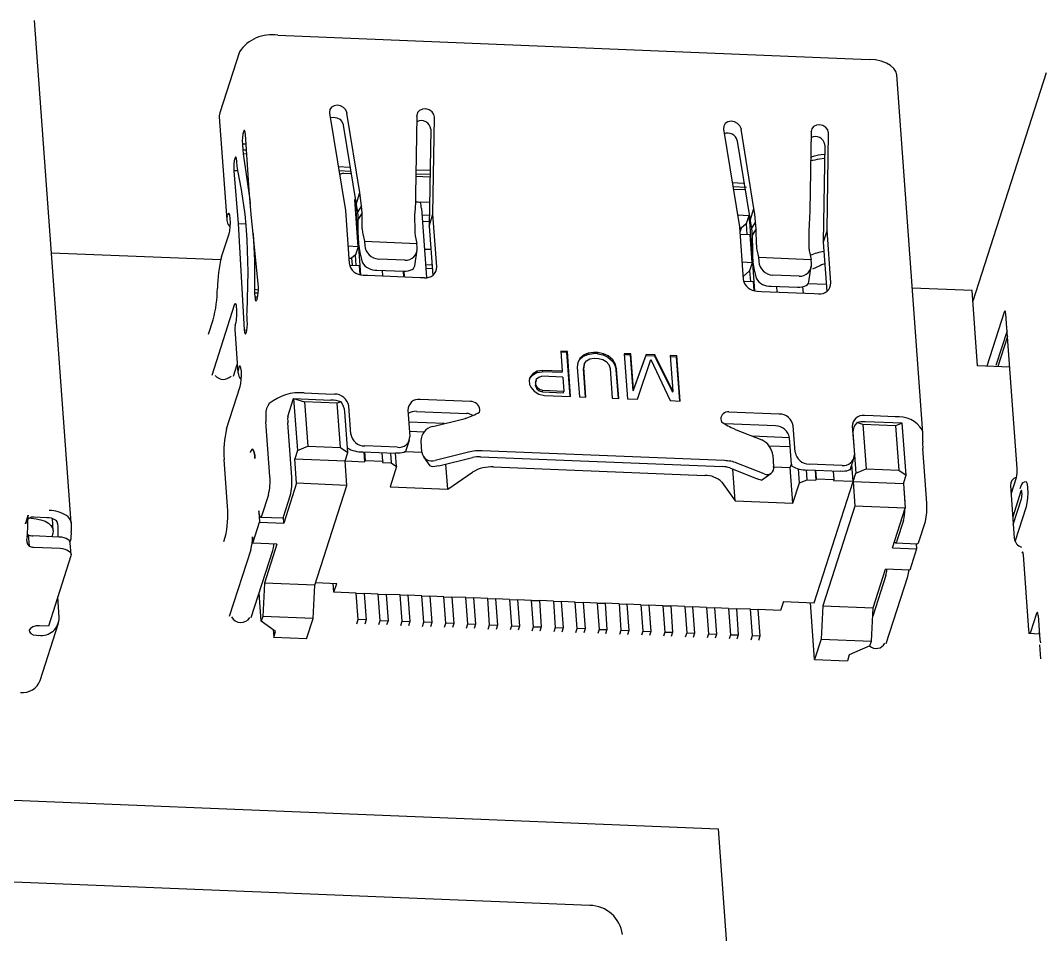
# Model space of a CAD drawing. Header units: millimetres. Extents: x 2 to 1109, y 2 to 430.
# Drawn here: x 450.75 to 473.66, y 86.74 to 107.26 of the extents above; entities that cross this region are included whole.
import ezdxf

# ---------------------------------------------------------------- set-up
doc = ezdxf.new("R2010")
doc.units = ezdxf.units.MM
doc.header["$LTSCALE"] = 0.5
doc.layers.add('几何体', color=7, linetype='Continuous')

msp = doc.modelspace()

# ---------------------------------------------------------------- linework, layer by layer
at = {"layer": '几何体'}
for p, q in [((451.892, 95.981), (451.068, 107.261)), ((456.532, 106.927), (469.807, 106.387)), ((455.666, 106.557), (455.225, 105.183)), ((473.784, 106.086), (472.137, 100.959)), ((471.014, 98.002), (470.426, 106.042)), ((457.69, 105.182), (458.046, 102.991)), ((458.08, 105.191), (458.082, 105.179)), ((458.371, 103.399), (458.082, 105.179)), ((455.215, 105.099), (455.384, 102.784)), ((457.995, 104.924), (457.997, 104.913)), ((457.997, 104.913), (458.286, 103.132)), ((459.654, 105.115), (459.625, 103.348)), ((459.654, 105.115), (459.654, 105.127)), ((460.012, 102.911), (460.049, 105.086)), ((455.883, 103.447), (455.802, 104.698)), ((459.963, 104.82), (459.926, 102.644)), ((466.539, 104.823), (466.895, 102.631)), ((466.93, 104.831), (466.931, 104.82)), ((467.221, 103.039), (466.932, 104.82)), ((468.504, 104.756), (468.474, 102.988)), ((468.504, 104.756), (468.504, 104.767)), ((468.861, 102.551), (468.898, 104.727)), ((455.734, 104.485), (455.742, 104.357)), ((455.816, 104.481), (455.734, 104.485)), ((466.844, 104.565), (466.846, 104.553)), ((466.846, 104.553), (467.135, 102.772)), ((468.812, 104.46), (468.776, 102.284)), ((455.742, 104.357), (455.753, 104.268)), ((455.742, 104.357), (455.825, 104.354)), ((455.753, 104.268), (455.83, 104.272)), ((455.753, 104.268), (455.902, 103.23)), ((468.809, 104.254), (468.728, 104.242)), ((455.621, 103.979), (455.61, 104.101)), ((468.807, 104.16), (468.695, 104.144)), ((455.542, 103.887), (455.643, 102.7)), ((455.635, 103.883), (455.542, 103.887)), ((457.885, 103.98), (458.15, 103.969)), ((457.9, 103.889), (458.164, 103.878)), ((458.175, 103.816), (458.009, 103.822)), ((459.633, 103.818), (459.946, 103.806)), ((459.634, 103.909), (459.947, 103.896)), ((459.945, 103.744), (459.632, 103.756)), ((466.734, 103.62), (466.987, 103.61)), ((455.934, 102.903), (455.883, 103.447)), ((458.286, 103.132), (458.371, 103.399)), ((466.749, 103.529), (467.057, 103.517)), ((467.024, 103.456), (466.759, 103.467)), ((455.902, 103.23), (455.911, 103.149)), ((458.257, 103.241), (458.256, 103.238)), ((458.333, 102.182), (458.256, 103.238)), ((458.392, 101.549), (458.278, 103.101)), ((458.408, 103.097), (458.318, 102.956)), ((458.422, 102.94), (458.408, 103.097)), ((459.62, 103.191), (459.681, 103.189)), ((459.935, 103.17), (459.733, 103.178)), ((455.394, 102.869), (455.403, 102.895)), ((458.046, 102.991), (458.132, 101.808)), ((458.318, 102.956), (458.332, 102.798)), ((458.422, 102.94), (458.332, 102.798)), ((458.427, 102.58), (458.422, 102.94)), ((459.612, 103.048), (459.602, 102.892)), ((459.602, 102.892), (459.607, 102.532)), ((459.753, 103.041), (459.867, 101.488)), ((459.93, 102.884), (459.764, 102.891)), ((459.926, 102.644), (460.012, 102.911)), ((460.099, 101.728), (460.012, 102.911)), ((467.105, 102.878), (466.853, 102.888)), ((467.105, 102.878), (467.047, 102.697)), ((467.106, 102.881), (467.105, 102.878)), ((467.135, 102.772), (467.221, 103.039)), ((455.643, 102.7), (455.776, 100.312)), ((455.643, 102.7), (455.817, 102.692)), ((458.336, 102.439), (458.332, 102.798)), ((459.774, 102.755), (459.928, 102.749)), ((459.926, 102.644), (460.007, 101.538)), ((466.895, 102.631), (466.981, 101.448)), ((467.047, 102.697), (466.934, 102.599)), ((467.047, 102.697), (467.064, 102.459)), ((467.241, 101.189), (467.128, 102.741)), ((467.258, 102.737), (467.167, 102.596)), ((467.272, 102.58), (467.258, 102.737)), ((468.462, 102.688), (468.452, 102.532)), ((455.268, 101.955), (455.434, 102.472)), ((458.437, 102.47), (458.475, 102.305)), ((459.617, 102.422), (459.655, 102.257)), ((466.934, 102.599), (466.897, 102.601)), ((466.934, 102.599), (466.904, 102.511)), ((466.907, 102.465), (467.136, 102.456)), ((467.182, 101.822), (467.136, 102.456)), ((467.167, 102.596), (467.181, 102.439)), ((467.272, 102.58), (467.181, 102.439)), ((467.181, 102.439), (467.186, 102.079)), ((467.277, 102.221), (467.272, 102.58)), ((468.452, 102.532), (468.456, 102.173)), ((468.861, 102.551), (468.776, 102.284)), ((468.948, 101.368), (468.861, 102.551)), ((458.333, 102.182), (458.104, 102.191)), ((458.333, 102.182), (458.275, 102)), ((458.475, 102.305), (458.481, 102.208)), ((458.475, 102.305), (459.655, 102.257)), ((459.661, 102.16), (459.655, 102.257)), ((468.776, 102.284), (468.857, 101.178)), ((455.247, 101.883), (451.45, 102.037)), ((458.275, 102), (458.185, 101.923)), ((458.292, 101.762), (458.275, 102)), ((458.372, 102.054), (458.422, 101.833)), ((459.604, 101.751), (459.66, 102.108)), ((459.965, 102.116), (459.82, 102.121)), ((467.287, 102.111), (467.325, 101.945)), ((467.325, 101.945), (467.331, 101.848)), ((467.325, 101.945), (468.505, 101.897)), ((468.467, 102.063), (468.505, 101.897)), ((458.123, 101.926), (458.185, 101.923)), ((458.138, 101.769), (458.364, 101.759)), ((458.185, 101.923), (458.196, 101.766)), ((458.379, 101.552), (458.364, 101.759)), ((459.385, 101.881), (458.795, 101.905)), ((459.99, 101.769), (459.846, 101.774)), ((467.182, 101.822), (466.953, 101.831)), ((467.182, 101.822), (467.124, 101.641)), ((468.453, 101.391), (468.509, 101.748)), ((468.511, 101.8), (468.505, 101.897)), ((468.712, 101.762), (468.532, 101.678)), ((458.446, 101.543), (458.544, 101.539)), ((458.544, 101.539), (459.724, 101.491)), ((458.755, 101.656), (459.345, 101.632)), ((458.874, 101.651), (458.884, 101.525)), ((459.363, 101.505), (459.353, 101.631)), ((459.375, 101.505), (459.366, 101.633)), ((459.724, 101.491), (459.822, 101.487)), ((459.851, 101.699), (459.996, 101.693)), ((467.124, 101.641), (466.977, 101.513)), ((467.124, 101.641), (467.141, 101.403)), ((467.221, 101.694), (467.272, 101.473)), ((468.234, 101.522), (467.644, 101.546)), ((466.988, 101.409), (467.213, 101.4)), ((467.228, 101.192), (467.213, 101.4)), ((467.605, 101.296), (468.195, 101.272)), ((467.724, 101.291), (467.733, 101.165)), ((468.331, 101.141), (468.321, 101.283)), ((468.846, 101.33), (468.433, 101.347)), ((472.12, 101.197), (470.776, 101.251)), ((456.099, 101.208), (456.006, 101.22)), ((456.008, 101.138), (456.016, 101.059)), ((456.09, 101.135), (456.008, 101.138)), ((456.016, 101.059), (456.076, 101.056)), ((467.295, 101.183), (467.393, 101.179)), ((467.393, 101.179), (468.573, 101.131)), ((468.573, 101.131), (468.671, 101.127)), ((472.243, 99.507), (472.12, 101.197)), ((455.551, 100.867), (455.045, 99.293)), ((455.844, 100.525), (455.839, 100.612)), ((472.841, 100.715), (472.45, 99.499)), ((473.129, 97.205), (472.876, 100.669)), ((454.977, 100.222), (455.079, 100.54)), ((455.563, 100.334), (455.634, 99.354)), ((455.573, 100.419), (455.582, 100.445)), ((455.776, 100.312), (455.835, 100.309)), ((472.904, 100.29), (472.655, 99.514)), ((472.913, 100.164), (472.696, 99.489)), ((463.031, 99.832), (462.884, 99.838)), ((462.884, 99.838), (462.917, 99.385)), ((463.023, 99.805), (462.886, 99.811)), ((463.031, 99.832), (463.023, 99.805)), ((463.095, 98.818), (463.023, 99.805)), ((463.105, 98.818), (463.031, 99.832)), ((463.313, 99.67), (463.27, 99.586)), ((463.304, 99.643), (463.396, 99.725)), ((463.313, 99.67), (463.304, 99.643)), ((463.405, 99.752), (463.313, 99.67)), ((463.396, 99.725), (463.491, 99.765)), ((463.405, 99.752), (463.396, 99.725)), ((463.5, 99.791), (463.405, 99.752)), ((463.463, 99.621), (463.534, 99.661)), ((463.5, 99.791), (463.491, 99.765)), ((463.491, 99.765), (463.612, 99.781)), ((463.621, 99.808), (463.5, 99.791)), ((463.534, 99.661), (463.631, 99.678)), ((463.621, 99.808), (463.612, 99.781)), ((463.711, 99.777), (463.612, 99.781)), ((463.719, 99.804), (463.621, 99.808)), ((463.631, 99.678), (463.729, 99.674)), ((463.719, 99.804), (463.711, 99.777)), ((463.711, 99.777), (463.835, 99.751)), ((463.844, 99.777), (463.719, 99.804)), ((463.729, 99.674), (463.829, 99.649)), ((463.829, 99.649), (463.906, 99.603)), ((463.844, 99.777), (463.835, 99.751)), ((463.835, 99.751), (463.937, 99.703)), ((463.945, 99.73), (463.844, 99.777)), ((463.945, 99.73), (463.937, 99.703)), ((463.937, 99.703), (464.041, 99.613)), ((464.05, 99.64), (463.945, 99.73)), ((464.457, 99.774), (464.309, 99.78)), ((464.309, 99.78), (464.383, 98.766)), ((464.448, 99.747), (464.311, 99.753)), ((464.448, 99.747), (464.457, 99.774)), ((464.507, 98.949), (464.448, 99.747)), ((464.515, 98.976), (464.457, 99.774)), ((464.507, 98.949), (464.792, 99.733)), ((464.801, 99.76), (464.515, 98.976)), ((464.605, 98.757), (464.907, 99.648)), ((464.801, 99.76), (464.792, 99.733)), ((464.989, 99.725), (464.792, 99.733)), ((464.998, 99.752), (464.801, 99.76)), ((464.907, 99.648), (465.342, 98.727)), ((464.998, 99.752), (464.989, 99.725)), ((464.989, 99.725), (465.392, 98.913)), ((465.4, 98.94), (464.998, 99.752)), ((465.489, 99.732), (465.342, 99.738)), ((465.342, 99.738), (465.4, 98.94)), ((465.481, 99.705), (465.344, 99.711)), ((465.489, 99.732), (465.481, 99.705)), ((465.553, 98.718), (465.481, 99.705)), ((465.563, 98.718), (465.489, 99.732)), ((455.537, 99.273), (455.621, 99.536)), ((455.645, 99.439), (455.653, 99.465)), ((463.27, 99.586), (463.253, 99.479)), ((463.253, 99.479), (463.302, 98.81)), ((463.267, 99.571), (463.304, 99.643)), ((463.41, 99.531), (463.392, 99.446)), ((463.4, 99.473), (463.392, 99.446)), ((463.439, 98.804), (463.392, 99.446)), ((463.4, 99.473), (463.419, 99.558)), ((463.449, 98.804), (463.4, 99.473)), ((463.419, 99.558), (463.41, 99.531)), ((463.419, 99.558), (463.463, 99.621)), ((463.906, 99.603), (463.96, 99.536)), ((463.96, 99.536), (463.99, 99.449)), ((463.99, 99.449), (464.039, 98.78)), ((464.05, 99.64), (464.041, 99.613)), ((464.041, 99.613), (464.097, 99.525)), ((464.105, 99.552), (464.05, 99.64)), ((464.105, 99.552), (464.097, 99.525)), ((464.097, 99.525), (464.129, 99.416)), ((464.138, 99.443), (464.105, 99.552)), ((464.138, 99.443), (464.129, 99.416)), ((464.176, 98.774), (464.129, 99.416)), ((464.187, 98.774), (464.138, 99.443)), ((472.963, 99.478), (472.243, 99.507)), ((462.192, 99.242), (462.172, 99.179)), ((462.184, 99.216), (462.251, 99.299)), ((462.259, 99.326), (462.192, 99.242)), ((462.251, 99.299), (462.344, 99.36)), ((462.259, 99.326), (462.251, 99.299)), ((462.353, 99.386), (462.259, 99.326)), ((462.332, 99.188), (462.313, 99.124)), ((462.321, 99.151), (462.341, 99.215)), ((462.332, 99.188), (462.341, 99.215)), ((462.341, 99.215), (462.387, 99.256)), ((462.353, 99.386), (462.344, 99.36)), ((462.344, 99.36), (462.466, 99.376)), ((462.474, 99.403), (462.353, 99.386)), ((462.387, 99.256), (462.459, 99.274)), ((462.926, 99.255), (462.459, 99.274)), ((462.474, 99.403), (462.466, 99.376)), ((462.908, 99.358), (462.466, 99.376)), ((462.917, 99.385), (462.474, 99.403)), ((462.917, 99.385), (462.908, 99.358)), ((462.926, 99.255), (462.95, 98.932)), ((455.38, 98.095), (455.684, 99.042)), ((462.172, 99.179), (462.178, 99.092)), ((462.178, 99.092), (462.208, 99.027)), ((462.208, 99.027), (462.288, 98.937)), ((462.313, 99.124), (462.321, 99.151)), ((462.313, 99.124), (462.317, 99.06)), ((462.317, 99.06), (462.326, 99.086)), ((462.317, 99.06), (462.347, 98.994)), ((462.326, 99.086), (462.321, 99.151)), ((462.355, 99.021), (462.326, 99.086)), ((462.347, 98.994), (462.355, 99.021)), ((462.347, 98.994), (462.399, 98.949)), ((462.407, 98.975), (462.355, 99.021)), ((462.399, 98.949), (462.407, 98.975)), ((462.483, 98.951), (462.407, 98.975)), ((464.515, 98.976), (464.507, 98.949)), ((456.756, 98.372), (456.885, 98.772)), ((456.885, 98.772), (456.97, 97.607)), ((456.885, 98.772), (457.128, 98.702)), ((456.885, 98.772), (457.721, 98.738)), ((457.119, 98.901), (457.611, 98.881)), ((457.611, 98.881), (457.807, 98.873)), ((460.859, 98.707), (459.728, 98.753)), ((462.288, 98.937), (462.391, 98.869)), ((462.391, 98.869), (462.515, 98.842)), ((462.399, 98.949), (462.474, 98.924)), ((462.474, 98.924), (462.483, 98.951)), ((462.474, 98.924), (462.941, 98.905)), ((462.95, 98.932), (462.483, 98.951)), ((462.515, 98.842), (463.105, 98.818)), ((462.941, 98.905), (462.95, 98.932)), ((463.302, 98.81), (463.449, 98.804)), ((464.039, 98.78), (464.187, 98.774)), ((464.383, 98.766), (464.605, 98.757)), ((465.4, 98.94), (465.392, 98.913)), ((457.128, 98.702), (457.201, 97.705)), ((457.866, 98.672), (457.128, 98.702)), ((457.95, 98.703), (457.866, 98.672)), ((457.939, 97.675), (457.866, 98.672)), ((458.167, 97.974), (458.121, 98.608)), ((459.451, 98.512), (459.495, 97.92)), ((465.342, 98.727), (465.563, 98.718)), ((458.101, 97.561), (458.034, 98.473)), ((459.642, 98.486), (460.773, 98.44)), ((460.007, 98.145), (460.71, 98.319)), ((467.79, 98.425), (466.66, 98.471)), ((469.901, 98.382), (469.705, 98.39)), ((470.393, 98.362), (469.901, 98.382)), ((456.352, 97.026), (456.263, 98.251)), ((456.844, 97.006), (456.755, 98.231)), ((460.268, 98.21), (459.471, 98.242)), ((467.705, 98.159), (466.574, 98.205)), ((466.821, 98.071), (467.396, 97.845)), ((468.147, 97.569), (468.104, 98.16)), ((469.428, 98.148), (469.475, 97.515)), ((469.434, 98.071), (469.447, 98.08)), ((469.452, 98.098), (469.436, 98.046)), ((469.665, 98.192), (469.529, 98.232)), ((469.665, 98.192), (469.738, 97.196)), ((470.402, 98.162), (469.665, 98.192)), ((470.552, 98.217), (469.717, 98.251)), ((470.552, 98.217), (470.402, 98.162)), ((470.402, 98.162), (470.475, 97.166)), ((470.638, 97.051), (470.552, 98.217)), ((459.398, 97.568), (459.485, 97.841)), ((459.813, 98.021), (459.486, 98.034)), ((459.763, 97.569), (459.745, 97.822)), ((468.018, 97.895), (467.183, 97.929)), ((468.062, 97.302), (468.018, 97.893)), ((469.44, 98.009), (469.507, 97.097)), ((455.973, 97.629), (455.96, 97.63)), ((456.97, 97.607), (456.91, 97.42)), ((456.97, 97.607), (457.201, 97.705)), ((457.201, 97.705), (457.939, 97.675)), ((457.939, 97.675), (458.101, 97.561)), ((459.218, 97.679), (458.481, 97.709)), ((466.557, 97.381), (461.121, 97.602)), ((468.033, 97.687), (467.564, 97.706)), ((471.101, 96.426), (471.012, 97.651)), ((455.402, 96.35), (455.325, 97.406)), ((455.916, 97.565), (455.917, 97.569)), ((456.018, 97.422), (456.017, 97.435)), ((456.95, 96.871), (456.91, 97.42)), ((456.91, 97.42), (458.041, 97.374)), ((458.041, 97.374), (458.101, 97.561)), ((458.081, 96.825), (458.041, 97.374)), ((458.041, 97.374), (458.483, 97.356)), ((458.438, 97.576), (459.175, 97.546)), ((458.483, 97.356), (458.467, 97.574)), ((458.478, 97.574), (458.492, 97.383)), ((458.483, 97.356), (458.492, 97.383)), ((458.492, 97.383), (458.885, 97.367)), ((458.885, 97.367), (458.871, 97.558)), ((458.885, 97.367), (458.877, 97.34)), ((459.057, 97.55), (459.073, 97.332)), ((459.195, 97.246), (459.173, 97.546)), ((459.764, 97.563), (459.389, 97.579)), ((459.8, 97.464), (459.943, 97.263)), ((460.813, 97.571), (460.063, 97.385)), ((460.149, 97.264), (460.898, 97.45)), ((461.078, 97.468), (466.515, 97.247)), ((467.644, 97.501), (467.663, 97.248)), ((469.378, 97.162), (469.465, 97.435)), ((458.877, 97.34), (459.073, 97.332)), ((459.195, 97.246), (459.049, 96.792)), ((459.073, 97.332), (459.195, 97.246)), ((460.347, 96.74), (460.306, 97.303)), ((461.372, 97.238), (466.116, 97.046)), ((466.679, 97.215), (467.291, 96.974)), ((466.798, 96.477), (466.746, 97.189)), ((467.451, 97.084), (466.839, 97.326)), ((467.663, 97.242), (468.037, 97.227)), ((468.037, 97.227), (468.061, 97.303)), ((468.095, 96.424), (468.037, 97.227)), ((468.241, 96.878), (468.218, 97.198)), ((468.414, 96.952), (468.398, 97.171)), ((468.418, 97.17), (469.155, 97.14)), ((469.198, 97.273), (468.461, 97.303)), ((468.595, 97.163), (468.611, 96.944)), ((468.606, 97.162), (468.62, 96.971)), ((468.999, 97.146), (469.013, 96.955)), ((469.447, 96.91), (469.419, 97.291)), ((469.507, 97.097), (469.738, 97.196)), ((469.738, 97.196), (470.475, 97.166)), ((470.475, 97.166), (470.638, 97.051)), ((460.347, 96.74), (460.904, 97.123)), ((466.498, 96.895), (466.798, 96.477)), ((467.391, 96.945), (467.603, 97.091)), ((468.241, 96.878), (468.414, 96.952)), ((468.414, 96.952), (468.611, 96.944)), ((468.573, 94.189), (469.447, 96.91)), ((468.611, 96.944), (468.62, 96.971)), ((468.62, 96.971), (469.013, 96.955)), ((469.013, 96.955), (469.004, 96.928)), ((469.447, 96.91), (469.004, 96.928)), ((469.447, 96.91), (469.507, 97.097)), ((469.447, 96.91), (469.487, 96.361)), ((469.447, 96.91), (470.578, 96.864)), ((470.578, 96.864), (470.638, 97.051)), ((472.993, 96.625), (473.113, 96.998)), ((456.95, 96.871), (456.663, 95.977)), ((458.081, 96.825), (456.95, 96.871)), ((457.361, 94.584), (458.081, 96.825)), ((459.049, 96.792), (460.347, 96.74)), ((468.095, 96.424), (468.241, 96.878)), ((470.578, 96.864), (470.618, 96.315)), ((470.579, 96.868), (470.61, 96.446)), ((472.979, 96.818), (473.065, 95.636)), ((473.216, 96.695), (473.03, 96.117)), ((473.213, 96.804), (473.194, 96.747)), ((456.32, 96.613), (456.174, 96.159)), ((456.666, 96.139), (456.811, 96.593)), ((466.798, 96.477), (468.095, 96.424)), ((473.043, 95.949), (473.228, 96.526)), ((456.104, 96.252), (456.122, 95.999)), ((469.487, 96.361), (468.767, 94.12)), ((470.618, 96.315), (469.487, 96.361)), ((470.331, 95.421), (470.618, 96.315)), ((473.086, 95.567), (473.339, 96.353)), ((450.918, 96.077), (450.864, 95.962)), ((450.919, 96.148), (450.869, 95.992)), ((450.993, 96.086), (450.948, 96.088)), ((451.345, 96.099), (451.05, 96.111)), ((451.488, 95.81), (451.468, 96.078)), ((455.97, 95.524), (456.122, 95.999)), ((456.122, 95.999), (456.663, 95.977)), ((456.143, 96.113), (456.635, 96.093)), ((456.663, 95.977), (456.654, 96.11)), ((470.577, 96.033), (470.431, 95.579)), ((470.923, 95.559), (471.069, 96.013)), ((450.925, 95.713), (450.905, 95.723)), ((450.925, 95.713), (450.944, 95.46)), ((451.621, 95.665), (451.031, 95.689)), ((451.48, 95.742), (451.457, 95.672)), ((451.865, 95.547), (451.877, 95.581)), ((451.888, 95.274), (451.869, 95.527)), ((455.318, 95.568), (455.348, 95.661)), ((455.959, 95.667), (455.97, 95.524)), ((456.511, 95.502), (455.97, 95.524)), ((470.4, 95.533), (470.892, 95.513)), ((451.05, 95.436), (451.64, 95.412)), ((455.924, 95.38), (455.441, 93.878)), ((455.933, 93.858), (456.415, 95.36)), ((456.511, 95.502), (456.23, 94.63)), ((470.331, 95.421), (470.871, 95.399)), ((470.871, 95.399), (470.719, 94.924)), ((470.863, 95.514), (470.871, 95.399)), ((451.883, 95.24), (451.378, 93.666)), ((473.395, 93.572), (473.271, 95.262)), ((469.898, 94.074), (470.178, 94.946)), ((470.719, 94.924), (470.178, 94.946)), ((456.23, 94.63), (456.19, 93.883)), ((457.361, 94.584), (456.23, 94.63)), ((457.38, 94.644), (457.855, 94.625)), ((457.791, 94.424), (457.776, 94.628)), ((457.791, 94.424), (457.855, 94.625)), ((470.181, 94.8), (469.888, 93.888)), ((470.19, 93.278), (470.673, 94.78)), ((456.156, 93.776), (456.11, 94.409)), ((457.321, 93.837), (457.361, 94.584)), ((458.292, 94.404), (457.791, 94.424)), ((458.292, 94.404), (458.469, 94.397)), ((458.335, 93.813), (458.292, 94.404)), ((458.784, 94.384), (458.469, 94.397)), ((458.469, 94.397), (458.512, 93.806)), ((458.784, 94.384), (458.961, 94.377)), ((458.827, 93.793), (458.784, 94.384)), ((459.275, 94.364), (458.961, 94.377)), ((458.961, 94.377), (459.004, 93.786)), ((451.622, 93.861), (451.589, 94.322)), ((459.275, 94.364), (459.452, 94.357)), ((459.319, 93.773), (459.275, 94.364)), ((459.767, 94.344), (459.452, 94.357)), ((459.452, 94.357), (459.496, 93.766)), ((459.767, 94.344), (459.944, 94.337)), ((459.81, 93.753), (459.767, 94.344)), ((460.259, 94.324), (459.944, 94.337)), ((459.944, 94.337), (459.987, 93.746)), ((460.259, 94.324), (460.436, 94.317)), ((460.302, 93.733), (460.259, 94.324)), ((460.75, 94.304), (460.436, 94.317)), ((460.436, 94.317), (460.479, 93.726)), ((460.75, 94.304), (460.927, 94.297)), ((460.794, 93.713), (460.75, 94.304)), ((461.242, 94.284), (460.927, 94.297)), ((460.927, 94.297), (460.971, 93.706)), ((461.242, 94.284), (461.419, 94.277)), ((461.285, 93.693), (461.242, 94.284)), ((461.734, 94.264), (461.419, 94.277)), ((461.419, 94.277), (461.462, 93.686)), ((461.734, 94.264), (461.911, 94.257)), ((461.734, 94.264), (461.777, 93.673)), ((462.225, 94.244), (461.911, 94.257)), ((461.911, 94.257), (461.954, 93.666)), ((462.225, 94.244), (462.402, 94.237)), ((462.268, 93.653), (462.225, 94.244)), ((462.717, 94.224), (462.402, 94.237)), ((462.402, 94.237), (462.445, 93.646)), ((462.717, 94.224), (462.894, 94.217)), ((462.717, 94.224), (462.76, 93.633)), ((463.209, 94.204), (462.894, 94.217)), ((462.894, 94.217), (462.937, 93.626)), ((463.209, 94.204), (463.386, 94.197)), ((463.252, 93.613), (463.209, 94.204)), ((463.7, 94.184), (463.386, 94.197)), ((463.386, 94.197), (463.429, 93.606)), ((463.7, 94.184), (463.877, 94.177)), ((463.7, 94.184), (463.743, 93.593)), ((464.192, 94.164), (463.877, 94.177)), ((463.877, 94.177), (463.92, 93.586)), ((464.192, 94.164), (464.369, 94.157)), ((464.192, 94.164), (464.235, 93.573)), ((464.683, 94.144), (464.369, 94.157)), ((464.369, 94.157), (464.412, 93.566)), ((467.884, 94.217), (467.82, 94.017)), ((467.884, 94.217), (468.573, 94.189)), ((468.581, 92.919), (468.488, 94.192)), ((464.683, 94.144), (464.86, 94.137)), ((464.683, 94.144), (464.727, 93.553)), ((465.175, 94.124), (464.86, 94.137)), ((464.86, 94.137), (464.904, 93.546)), ((465.175, 94.124), (465.352, 94.117)), ((465.175, 94.124), (465.218, 93.533)), ((465.667, 94.104), (465.352, 94.117)), ((465.352, 94.117), (465.395, 93.526)), ((465.667, 94.104), (465.844, 94.097)), ((465.667, 94.104), (465.71, 93.513)), ((466.158, 94.084), (465.844, 94.097)), ((465.844, 94.097), (465.887, 93.506)), ((466.158, 94.084), (466.335, 94.077)), ((466.158, 94.084), (466.202, 93.493)), ((466.65, 94.064), (466.335, 94.077)), ((466.335, 94.077), (466.379, 93.486)), ((466.65, 94.064), (466.827, 94.057)), ((466.65, 94.064), (466.693, 93.473)), ((467.142, 94.044), (466.827, 94.057)), ((466.827, 94.057), (466.87, 93.466)), ((467.142, 94.044), (467.319, 94.037)), ((467.185, 93.453), (467.142, 94.044)), ((467.82, 94.017), (467.319, 94.037)), ((467.362, 93.446), (467.319, 94.037)), ((468.767, 94.12), (468.727, 93.373)), ((468.767, 94.12), (469.898, 94.074)), ((469.858, 93.327), (469.898, 94.074)), ((473.567, 93.952), (473.43, 93.526)), ((451.195, 92.447), (451.607, 93.728)), ((456.19, 93.883), (456.156, 93.776)), ((456.481, 93.547), (456.156, 93.776)), ((457.321, 93.837), (456.19, 93.883)), ((457.175, 93.383), (457.321, 93.837)), ((458.305, 93.719), (458.335, 93.813)), ((458.512, 93.806), (458.335, 93.813)), ((458.512, 93.806), (458.482, 93.712)), ((458.797, 93.699), (458.827, 93.793)), ((458.827, 93.793), (459.004, 93.786)), ((459.004, 93.786), (458.974, 93.692)), ((459.289, 93.679), (459.319, 93.773)), ((459.319, 93.773), (459.496, 93.766)), ((459.496, 93.766), (459.466, 93.672)), ((459.78, 93.659), (459.81, 93.753)), ((459.987, 93.746), (459.81, 93.753)), ((459.987, 93.746), (459.957, 93.652)), ((460.272, 93.639), (460.302, 93.733)), ((460.479, 93.726), (460.302, 93.733)), ((460.479, 93.726), (460.449, 93.632)), ((460.764, 93.619), (460.794, 93.713)), ((460.794, 93.713), (460.971, 93.706)), ((460.971, 93.706), (460.941, 93.612)), ((461.255, 93.599), (461.285, 93.693)), ((461.285, 93.693), (461.462, 93.686)), ((473.602, 93.906), (473.642, 93.357)), ((451.113, 93.46), (451.162, 93.458)), ((451.378, 93.666), (451.181, 93.674)), ((456.425, 93.586), (456.438, 93.413)), ((456.438, 93.413), (456.481, 93.547)), ((461.462, 93.686), (461.432, 93.592)), ((461.777, 93.673), (461.747, 93.579)), ((461.777, 93.673), (461.954, 93.666)), ((461.954, 93.666), (461.924, 93.572)), ((462.238, 93.559), (462.268, 93.653)), ((462.268, 93.653), (462.445, 93.646)), ((462.445, 93.646), (462.415, 93.552)), ((462.76, 93.633), (462.73, 93.539)), ((462.76, 93.633), (462.937, 93.626)), ((462.937, 93.626), (462.907, 93.532)), ((463.222, 93.519), (463.252, 93.613)), ((463.429, 93.606), (463.252, 93.613)), ((463.429, 93.606), (463.399, 93.512)), ((463.743, 93.593), (463.713, 93.499)), ((463.743, 93.593), (463.92, 93.586)), ((463.92, 93.586), (463.89, 93.492)), ((464.235, 93.573), (464.205, 93.48)), ((464.235, 93.573), (464.412, 93.566)), ((464.412, 93.566), (464.382, 93.472)), ((464.727, 93.553), (464.697, 93.46)), ((464.727, 93.553), (464.904, 93.546)), ((464.904, 93.546), (464.874, 93.452)), ((465.218, 93.533), (465.188, 93.44)), ((465.218, 93.533), (465.395, 93.526)), ((465.395, 93.526), (465.365, 93.432)), ((465.71, 93.513), (465.68, 93.42)), ((465.71, 93.513), (465.887, 93.506)), ((465.887, 93.506), (465.857, 93.412)), ((466.202, 93.493), (466.172, 93.4)), ((466.202, 93.493), (466.379, 93.486)), ((466.379, 93.486), (466.349, 93.392)), ((466.693, 93.473), (466.663, 93.38)), ((466.693, 93.473), (466.87, 93.466)), ((466.87, 93.466), (466.84, 93.372)), ((473.384, 93.506), (473.643, 93.495)), ((457.175, 93.383), (456.438, 93.413)), ((467.155, 93.36), (467.185, 93.453)), ((467.185, 93.453), (467.362, 93.446)), ((467.332, 93.352), (467.362, 93.446)), ((468.727, 93.373), (468.581, 92.919)), ((468.727, 93.373), (469.858, 93.327)), ((469.823, 93.22), (469.858, 93.327)), ((473.632, 93.245), (473.655, 92.933)), ((473.642, 93.357), (473.657, 93.291)), ((469.361, 93.023), (469.319, 92.889)), ((469.823, 93.22), (469.361, 93.023)), ((468.581, 92.919), (469.319, 92.889)), ((443.802, 90.037), (466.418, 89.117)), ((466.418, 89.117), (467.838, 69.687)), ((463.537, 87.396), (447.156, 88.062))]:
    msp.add_line(p, q, dxfattribs=at)
at = {"layer": '几何体', "flags": 128}
for points in [[(470.426, 106.042), (470.408, 106.113), (470.363, 106.185), (470.29, 106.249), (470.195, 106.303), (470.079, 106.345), (469.948, 106.374), (469.807, 106.387)], [(455.225, 105.183), (455.214, 105.122), (455.215, 105.099)], [(458.08, 105.191), (458.056, 105.254), (458.007, 105.308), (457.941, 105.343), (457.866, 105.357), (457.794, 105.345), (457.735, 105.311), (457.698, 105.258), (457.688, 105.195)], [(460.049, 105.086), (460.035, 105.152), (459.993, 105.212), (459.929, 105.255), (459.854, 105.275), (459.778, 105.27), (459.714, 105.24), (459.67, 105.19), (459.655, 105.127)], [(457.707, 105.078), (457.708, 105.078), (457.78, 105.09), (457.855, 105.077), (457.922, 105.041), (457.971, 104.988), (457.995, 104.924)], [(466.93, 104.831), (466.905, 104.896), (466.854, 104.95), (466.785, 104.985), (466.708, 104.997), (466.635, 104.982), (466.577, 104.944), (466.544, 104.888), (466.539, 104.823)], [(468.898, 104.74), (468.879, 104.804), (468.834, 104.859), (468.77, 104.899), (468.695, 104.916), (468.622, 104.909), (468.56, 104.879), (468.519, 104.829), (468.504, 104.767)], [(455.802, 104.698), (455.795, 104.755), (455.784, 104.786), (455.77, 104.788), (455.756, 104.76), (455.743, 104.707), (455.735, 104.636), (455.732, 104.558), (455.734, 104.485)], [(455.61, 104.101), (455.603, 104.157), (455.592, 104.189), (455.578, 104.191), (455.564, 104.163), (455.552, 104.109), (455.543, 104.038), (455.54, 103.96), (455.542, 103.887)], [(455.633, 103.895), (455.625, 103.942), (455.621, 103.979)], [(455.799, 102.909), (455.716, 103.462), (455.633, 103.895)], [(458.408, 103.097), (458.39, 103.271), (458.371, 103.399)], [(459.625, 103.348), (459.62, 103.185), (459.612, 103.048)], [(458.286, 103.132), (458.305, 103.036), (458.318, 102.956)], [(459.681, 103.189), (459.709, 103.183), (459.732, 103.181)], [(455.434, 102.472), (455.449, 102.539), (455.459, 102.629), (455.464, 102.726), (455.461, 102.817), (455.452, 102.888), (455.438, 102.927), (455.42, 102.93), (455.403, 102.895)], [(455.842, 102.334), (455.821, 102.656), (455.799, 102.909)], [(456.099, 101.272), (456.003, 102.18), (455.934, 102.903)], [(467.258, 102.737), (467.239, 102.911), (467.221, 103.039)], [(468.474, 102.988), (468.469, 102.825), (468.462, 102.688)], [(467.135, 102.772), (467.154, 102.676), (467.167, 102.596)], [(455.975, 102.478), (456.009, 101.872), (456.006, 101.22)], [(455.84, 100.702), (455.864, 101.614), (455.842, 102.334)], [(459.345, 101.632), (459.402, 101.632), (459.455, 101.64), (459.503, 101.653), (459.543, 101.672), (459.574, 101.695), (459.594, 101.723), (459.604, 101.751)], [(468.195, 101.272), (468.251, 101.273), (468.305, 101.28), (468.352, 101.293), (468.392, 101.312), (468.423, 101.335), (468.444, 101.363), (468.453, 101.391)], [(456.006, 101.22), (456.006, 101.174), (456.008, 101.138)], [(456.016, 101.059), (456.019, 101.023), (456.025, 100.995), (456.031, 100.976), (456.039, 100.967), (456.047, 100.968), (456.055, 100.979), (456.063, 100.999), (456.07, 101.029)], [(455.609, 100.789), (455.605, 100.828), (455.6, 100.86), (455.593, 100.884), (455.586, 100.9), (455.577, 100.906), (455.569, 100.902), (455.56, 100.889), (455.551, 100.867)], [(455.839, 100.612), (455.838, 100.663), (455.84, 100.702)], [(472.876, 100.669), (472.871, 100.709), (472.862, 100.732), (472.852, 100.735), (472.841, 100.715)], [(455.573, 100.419), (455.562, 100.357), (455.563, 100.334)], [(455.776, 100.312), (455.783, 100.255), (455.794, 100.224), (455.808, 100.222), (455.822, 100.25), (455.834, 100.303), (455.843, 100.375), (455.846, 100.453), (455.844, 100.525)], [(455.684, 99.042), (455.7, 99.11), (455.71, 99.199), (455.714, 99.296), (455.712, 99.387), (455.703, 99.458), (455.688, 99.497), (455.671, 99.5), (455.653, 99.465)], [(456.017, 97.435), (456.011, 97.502), (456.002, 97.557), (455.99, 97.598), (455.977, 97.625), (455.963, 97.635), (455.947, 97.629), (455.932, 97.607), (455.917, 97.569)], [(455.917, 97.569), (455.932, 97.604), (455.947, 97.624), (455.962, 97.629), (455.977, 97.619), (455.99, 97.593), (456.001, 97.552), (456.011, 97.499), (456.017, 97.435)], [(459.408, 97.611), (459.399, 97.584), (459.357, 97.562), (459.321, 97.553), (459.278, 97.547), (459.23, 97.545), (459.175, 97.546)], [(460.149, 97.264), (460.097, 97.253), (460.052, 97.246), (460.013, 97.244), (459.98, 97.246), (459.945, 97.26), (459.945, 97.263)], [(469.388, 97.206), (469.379, 97.178), (469.337, 97.157), (469.301, 97.147), (469.258, 97.142), (469.21, 97.139), (469.155, 97.14)], [(467.391, 96.945), (467.391, 96.945), (467.381, 96.944), (467.361, 96.949), (467.331, 96.959), (467.291, 96.974)], [(473.339, 96.353), (473.357, 96.434), (473.37, 96.541), (473.375, 96.658), (473.372, 96.767), (473.361, 96.852), (473.344, 96.899), (473.332, 96.901)], [(473.228, 96.526), (473.234, 96.553), (473.238, 96.589), (473.24, 96.628), (473.239, 96.664), (473.235, 96.692), (473.23, 96.708), (473.223, 96.709), (473.216, 96.695)], [(470.61, 96.446), (470.612, 96.394), (470.613, 96.384)], [(456.174, 96.159), (456.163, 96.133), (456.153, 96.117), (456.142, 96.113), (456.132, 96.12), (456.123, 96.139), (456.115, 96.168), (456.109, 96.206), (456.104, 96.252)], [(450.864, 95.962), (450.866, 95.979), (450.869, 95.992)], [(450.921, 96.152), (450.918, 96.111), (450.918, 96.077)], [(450.993, 96.086), (451.106, 96.075), (451.21, 96.053), (451.303, 96.019), (451.38, 95.975), (451.437, 95.924), (451.474, 95.866), (451.488, 95.805), (451.48, 95.742)], [(451.891, 95.996), (451.893, 95.977), (451.893, 95.955), (451.893, 95.93), (451.892, 95.901), (451.891, 95.843), (451.893, 95.788)], [(451.869, 95.527), (451.862, 95.555), (451.844, 95.584), (451.815, 95.61), (451.777, 95.632), (451.73, 95.649), (451.678, 95.66), (451.621, 95.665)], [(470.431, 95.579), (470.421, 95.553), (470.41, 95.537), (470.399, 95.533), (470.389, 95.54), (470.38, 95.559), (470.377, 95.567)], [(451.64, 95.412), (451.696, 95.406), (451.749, 95.395), (451.795, 95.378), (451.833, 95.357), (451.862, 95.331), (451.881, 95.302), (451.888, 95.271), (451.883, 95.24)], [(473.271, 95.262), (473.266, 95.302), (473.257, 95.325), (473.247, 95.328), (473.236, 95.308)], [(473.602, 93.906), (473.596, 93.946), (473.588, 93.969), (473.577, 93.972), (473.567, 93.952)], [(451.181, 93.674), (451.103, 93.669), (451.032, 93.648), (450.978, 93.615), (450.95, 93.575), (450.952, 93.534), (450.984, 93.497), (451.04, 93.472), (451.113, 93.46)], [(473.43, 93.526), (473.42, 93.506), (473.409, 93.509), (473.4, 93.531), (473.395, 93.572)], [(473.626, 93.518), (473.616, 93.498), (473.612, 93.499)]]:
    msp.add_lwpolyline(points, dxfattribs=at)
at = {"layer": '几何体'}
for centre, radius, start, end in [((456.392, 106.058), 0.88, 80.788, 145.5035), ((457.837, 105.206), 0.149, 184.1936, 189.232), ((459.756, 104.805), 0.207, 4.0479, 120.0063), ((466.632, 104.514), 0.218, 13.5802, 112.3593), ((468.753, 104.729), 0.145, 359.0507, 4.1919), ((468.605, 104.444), 0.209, 7.9645, 119.7679), ((468.668, 104.462), 0.145, 359.0515, 4.1919), ((468.892, 103.079), 1.175, 98.0395, 109.9061), ((468.945, 102.404), 1.758, 98.187, 105.1761), ((458.003, 103.672), 0.15, 87.6717, 125.6378), ((457.578, 103.065), 0.701, 2.9143, 14.5614), ((459.053, 103.005), 0.701, 2.9143, 14.5614), ((455.624, 102.801), 0.239, 163.6919, 226.5418), ((466.427, 102.705), 0.701, 2.914, 14.5613), ((460.313, 102.427), 1.977, 179.6539, 190.8722), ((458.992, 102.577), 0.565, 179.6539, 190.8721), ((460.172, 102.529), 0.565, 179.6539, 190.8722), ((458.809, 102.234), 0.329, 184.5237, 267.4641), ((467.841, 102.217), 0.565, 179.6539, 190.8721), ((469.021, 102.169), 0.565, 179.6539, 190.8722), ((458.089, 101.22), 2.916, 165.397, 179.4581), ((459.402, 102.14), 0.26, 266.0791, 4.3137), ((469.163, 102.067), 1.977, 179.6539, 190.8722), ((469.072, 100.451), 1.646, 99.8254, 110.947), ((458.444, 101.859), 0.316, 189.249, 270.2433), ((458.728, 102.005), 0.35, 209.3167, 274.5083), ((459.856, 101.727), 0.243, 261.982, 0.2837), ((467.659, 101.874), 0.329, 184.5237, 267.4641), ((468.252, 101.781), 0.26, 266.0791, 4.3137), ((469.011, 101.111), 0.716, 106.1828, 114.6549), ((452.258, 101.275), 2.916, 345.397, 359.4582), ((455.147, 101.261), 0.952, 345.8932, 0.6566), ((467.294, 101.499), 0.316, 189.249, 270.2433), ((467.577, 101.645), 0.35, 209.3167, 274.5083), ((468.705, 101.367), 0.243, 261.982, 0.2837), ((454.523, 100.702), 1.09, 346.3257, 4.5753), ((455.875, 99.371), 0.239, 163.6919, 226.5418), ((455.309, 99.444), 0.24, 220.0309, 315.0851), ((457.025, 97.81), 1.095, 85.0917, 128.8752), ((457.683, 97.745), 0.994, 74.4139, 87.8077), ((457.809, 98.557), 0.316, 9.249, 90.2433), ((459.694, 98.513), 0.243, 81.982, 180.2837), ((456.632, 98.436), 0.371, 142.3564, 182.8606), ((457.499, 98.406), 0.54, 7.0939, 33.2854), ((460.859, 98.496), 0.211, 9.249, 90.2433), ((460.928, 98.52), 0.139, 338.2974, 4.3644), ((457.728, 98.349), 1.469, 177.3179, 183.8278), ((458.22, 98.329), 1.469, 177.3179, 183.8278), ((459.624, 98.192), 0.295, 86.5117, 124.5688), ((460.653, 98.547), 0.234, 284.005, 296.1257), ((460.477, 99.387), 1.087, 284.9122, 302.3088), ((460.763, 98.202), 0.238, 52.4529, 87.6196), ((466.637, 98.311), 0.162, 81.982, 180.2837), ((466.636, 98.323), 0.161, 184.5647, 208.2611), ((467.792, 98.109), 0.316, 9.249, 90.2433), ((469.671, 98.149), 0.243, 81.982, 180.2837), ((470.46, 97.723), 0.642, 32.3622, 95.9789), ((457.498, 97.58), 2.18, 166.3257, 184.5753), ((460.078, 97.819), 0.334, 102.3116, 179.4713), ((467.551, 99.86), 1.928, 236.7687, 246.5244), ((466.899, 98.264), 0.208, 236.1093, 248.1968), ((467.706, 97.842), 0.316, 9.249, 90.2433), ((469.775, 98.005), 0.335, 137.4046, 179.2904), ((469.675, 97.722), 0.53, 85.4559, 105.9993), ((470.151, 97.916), 0.865, 353.4903, 10.0156), ((458.479, 98.025), 0.316, 189.249, 270.2433), ((459.252, 97.919), 0.243, 261.982, 0.2837), ((467.218, 97.455), 0.428, 6.1535, 65.5045), ((472.477, 97.749), 1.469, 177.3179, 183.8278), ((458.436, 98.294), 0.719, 241.0774, 270.1269), ((461.076, 96.493), 1.11, 87.6782, 103.7514), ((459.986, 97.596), 0.224, 186.897, 290.0648), ((461.052, 96.821), 0.647, 87.6782, 103.7514), ((466.533, 96.507), 0.874, 69.5218, 88.3896), ((468.459, 97.619), 0.316, 189.249, 270.2433), ((469.232, 97.513), 0.243, 261.982, 0.2837), ((461.322, 96.439), 0.801, 86.3638, 121.3974), ((466.5, 96.737), 0.51, 69.5218, 88.3896), ((467.519, 97.215), 0.147, 242.5928, 12.7273), ((468.289, 97.319), 0.228, 184.2484, 195.0567), ((468.416, 97.888), 0.719, 241.0774, 270.1269), ((472.447, 97.155), 0.684, 346.7258, 4.1679), ((455.049, 96.922), 1.308, 346.3257, 4.5753), ((455.54, 96.902), 1.308, 346.3257, 4.5753), ((466.14, 96.545), 0.501, 44.289, 92.7429), ((473.164, 96.828), 0.185, 105.6694, 182.9926), ((473.329, 96.788), 0.118, 87.8155, 172.3598), ((451.395, 95.52), 0.739, 58.2185, 89.8501), ((453.23, 96.176), 2.18, 346.3257, 4.5753), ((469.495, 96.312), 1.117, 345.5471, 359.2834), ((469.798, 96.322), 1.308, 346.3257, 4.5753), ((451.031, 95.943), 0.169, 83.5005, 162.9415), ((448.342, 95.992), 2.578, 358.2547, 1.9017), ((451.344, 95.73), 0.369, 58.2185, 89.8501), ((451.453, 95.919), 0.151, 36.3169, 55.5611), ((450.987, 95.838), 0.612, 356.4526, 16.1821), ((451.659, 95.947), 0.237, 11.9097, 58.1862), ((456.61, 96.143), 0.0557, 296.5585, 356.3442), ((448.302, 95.986), 2.618, 353.0037, 358.4053), ((450.82, 95.75), 0.78, 353.8361, 3.6736), ((451.241, 95.736), 0.654, 346.3257, 4.5753), ((451.107, 95.603), 0.217, 162.6726, 221.1264), ((451.038, 95.966), 0.277, 246.1043, 268.7416), ((454.821, 95.663), 1.139, 345.587, 0.1804), ((470.867, 95.563), 0.0558, 296.5615, 356.3411), ((473.31, 95.668), 0.246, 187.5792, 250.4315), ((451.056, 95.713), 0.277, 246.1043, 268.7416), ((455.63, 95.581), 0.816, 344.2788, 354.6435), ((469.424, 95.016), 0.787, 344.0878, 354.8346), ((469.887, 95.001), 0.816, 344.2787, 354.6438), ((451.218, 93.859), 0.404, 261.982, 0.2837), ((455.702, 93.979), 0.234, 206.2227, 329.1208), ((469.965, 93.385), 0.221, 228.7556, 331.5244), ((450.802, 92.595), 0.421, 262.976, 339.3986), ((463.526, 86.648), 0.748, 7.2284, 89.1551)]:
    msp.add_arc(centre, radius, start, end, dxfattribs=at)

doc.saveas('drawing.dxf')
